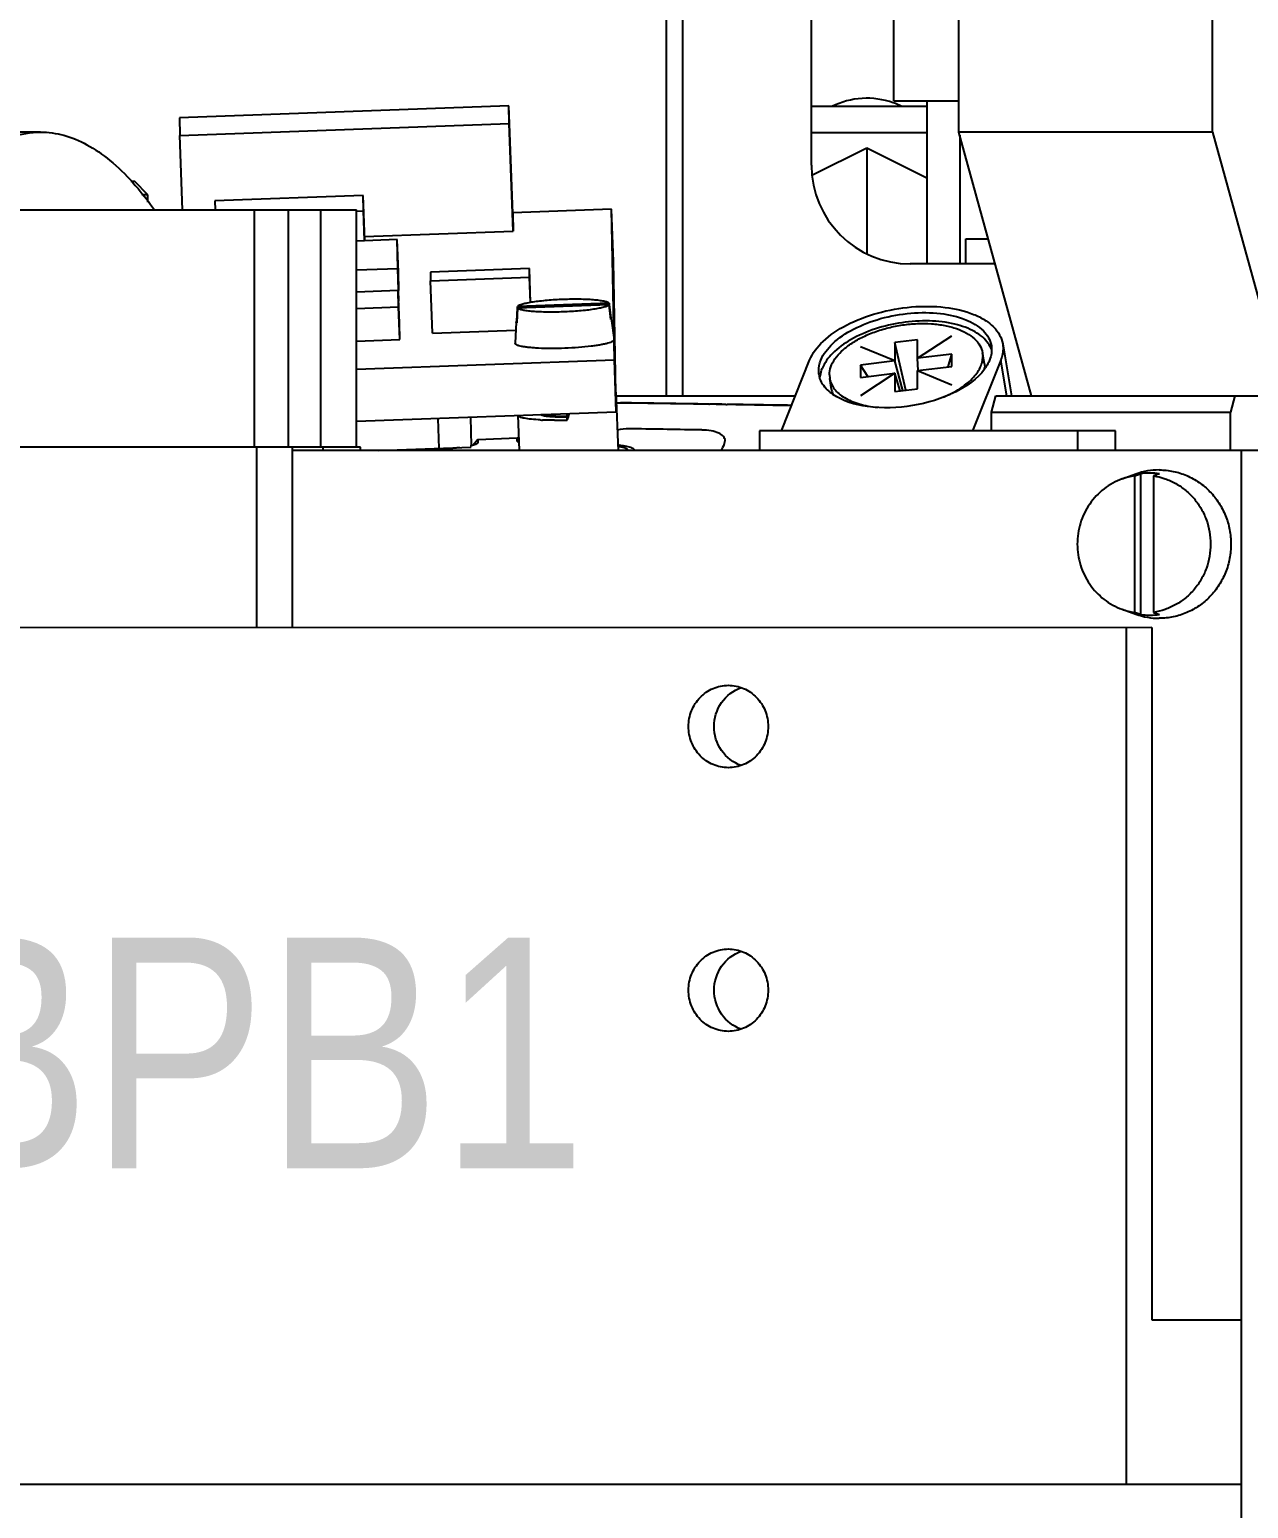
# Model space of a CAD drawing. Header units: millimetres. Extents: x 0 to 841, y 0 to 594.
# Drawn here: x 704.95 to 723.44, y 230.68 to 253.11 of the extents above; entities that cross this region are included whole.
import ezdxf

# ---------------------------------------------------------------- set-up
doc = ezdxf.new("R2010")
doc.units = ezdxf.units.MM
doc.header["$LTSCALE"] = 46.255
doc.layers.get('0').update_dxf_attribs({"linetype": 'CONTINUOUS'})
doc.layers.add('AXIS', color=7, linetype='CONTINUOUS')
doc.layers.add('COSMETIC', color=7, linetype='CONTINUOUS')
doc.styles.add('TEXTSTYLE_2', font='txt', dxfattribs={"width": 0.85})

msp = doc.modelspace()

# ---------------------------------------------------------------- linework, layer by layer
at = {"color": 7, "linetype": 'CONTINUOUS'}
for p, q in [((714.862, 247.555), (714.862, 281.805)), ((714.612, 247.555), (714.612, 281.555)), ((716.812, 251.055), (716.812, 271.955)), ((718.062, 252.03), (718.062, 258.53)), ((719.049, 251.555), (719.049, 257.555)), ((722.894, 251.555), (722.894, 257.555)), ((712.224, 251.954), (707.227, 251.773)), ((712.283, 250.32), (712.224, 251.954)), ((712.228, 251.685), (712.224, 251.954)), ((718.062, 252.03), (719.049, 252.03)), ((707.227, 251.773), (707.232, 251.505)), ((718.562, 251.942), (716.812, 251.942)), ((707.232, 251.505), (712.228, 251.685)), ((707.273, 250.374), (707.232, 251.505)), ((712.288, 250.051), (712.228, 251.685)), ((718.562, 251.542), (716.812, 251.542)), ((722.894, 251.555), (719.049, 251.555)), ((720.151, 247.555), (719.049, 251.555)), ((722.894, 251.555), (723.996, 247.555)), ((717.654, 251.313), (716.829, 250.9)), ((718.562, 250.859), (717.654, 251.313)), ((717.654, 251.313), (717.654, 249.708)), ((706.55, 250.805), (706.489, 250.805)), ((706.75, 250.605), (706.55, 250.805)), ((706.75, 250.605), (706.655, 250.605)), ((706.75, 250.491), (706.75, 250.605)), ((698.126, 250.374), (708.365, 250.374)), ((710.014, 250.594), (707.765, 250.513)), ((707.765, 250.513), (707.768, 250.374)), ((708.365, 246.774), (708.365, 250.374)), ((708.365, 250.374), (708.882, 250.374)), ((708.882, 246.774), (708.882, 250.374)), ((708.882, 250.374), (709.371, 250.374)), ((709.371, 246.774), (709.371, 250.374)), ((709.371, 250.374), (709.914, 250.374)), ((709.914, 246.774), (709.914, 250.374)), ((710.039, 249.907), (710.014, 250.594)), ((710.018, 250.359), (710.014, 250.594)), ((713.782, 250.387), (712.283, 250.333)), ((713.811, 249.595), (713.782, 250.387)), ((713.823, 248.102), (713.782, 250.387)), ((709.915, 250.355), (710.018, 250.359)), ((710.034, 249.907), (710.018, 250.359)), ((712.283, 250.32), (712.288, 250.051)), ((710.531, 249.925), (709.914, 249.903)), ((710.036, 249.97), (712.288, 250.051)), ((710.549, 249.43), (710.531, 249.925)), ((710.539, 249.488), (710.531, 249.925)), ((719.154, 249.934), (719.496, 249.934)), ((719.154, 249.555), (719.154, 249.934)), ((709.914, 249.466), (710.539, 249.488)), ((710.557, 248.993), (710.539, 249.488)), ((712.534, 249.487), (711.035, 249.433)), ((712.552, 248.971), (712.534, 249.487)), ((712.536, 249.353), (712.534, 249.487)), ((713.852, 247.31), (713.811, 249.595)), ((719.6, 249.555), (718.312, 249.555)), ((710.554, 249.152), (710.549, 249.43)), ((711.035, 249.433), (711.037, 249.299)), ((711.037, 249.299), (712.536, 249.353)), ((711.066, 248.507), (711.037, 249.299)), ((712.55, 248.97), (712.536, 249.353)), ((710.545, 249.152), (709.914, 249.129)), ((710.563, 248.657), (710.545, 249.152)), ((710.55, 248.903), (710.545, 249.152)), ((709.914, 248.88), (710.55, 248.903)), ((710.568, 248.408), (710.55, 248.903)), ((710.551, 248.993), (710.557, 248.993)), ((712.354, 248.884), (712.342, 248.66)), ((712.342, 248.687), (712.353, 248.884)), ((712.353, 248.884), (712.354, 248.91)), ((713.743, 248.96), (712.354, 248.91)), ((713.743, 248.933), (712.354, 248.884)), ((713.743, 248.96), (713.746, 248.934)), ((713.771, 248.711), (713.743, 248.933)), ((713.746, 248.934), (713.771, 248.738)), ((710.568, 248.408), (710.563, 248.657)), ((712.335, 248.673), (712.319, 248.351)), ((712.335, 248.673), (712.335, 248.674)), ((712.344, 248.687), (712.342, 248.687)), ((713.771, 248.738), (713.767, 248.738)), ((713.777, 248.726), (713.778, 248.725)), ((713.777, 248.726), (713.818, 248.406)), ((709.914, 248.385), (710.568, 248.408)), ((711.066, 248.507), (712.329, 248.552)), ((718.421, 248.404), (718.075, 248.362)), ((718.242, 247.639), (718.075, 248.362)), ((718.075, 248.362), (718.075, 248.083)), ((718.421, 248.125), (718.421, 248.404)), ((712.319, 248.351), (712.319, 248.35)), ((718.941, 248.188), (718.421, 248.125)), ((718.888, 247.996), (718.941, 248.188)), ((718.941, 248.002), (718.941, 248.188)), ((719.407, 248.206), (719.411, 248.152)), ((719.435, 248.038), (719.407, 248.206)), ((719.713, 248.344), (719.846, 247.555)), ((709.914, 247.961), (713.823, 248.102)), ((713.852, 247.31), (713.823, 248.102)), ((716.358, 247.025), (716.785, 248.095)), ((718.075, 248.083), (717.555, 248.021)), ((717.666, 247.848), (717.555, 248.021)), ((717.555, 248.021), (717.555, 247.835)), ((718.198, 247.633), (718.075, 248.083)), ((718.43, 247.94), (718.421, 248.125)), ((718.421, 247.939), (718.941, 248.002)), ((718.421, 247.66), (718.421, 247.939)), ((719.683, 248.095), (719.256, 247.025)), ((719.435, 248.038), (719.44, 247.984)), ((719.774, 247.555), (719.683, 248.095)), ((717.085, 247.871), (717.089, 247.816)), ((717.118, 247.649), (717.089, 247.817)), ((717.555, 247.835), (718.075, 247.897)), ((718.159, 247.629), (718.075, 247.897)), ((718.075, 247.897), (718.075, 247.618)), ((713.846, 247.612), (713.879, 246.721)), ((713.846, 247.555), (716.57, 247.555)), ((718.075, 247.618), (718.421, 247.66)), ((719.545, 247.305), (719.61, 247.555)), ((719.61, 247.555), (726.362, 247.555)), ((723.232, 247.555), (723.168, 247.305)), ((709.914, 247.168), (713.852, 247.31)), ((712.358, 247.261), (712.378, 246.725)), ((713.11, 247.187), (713.109, 247.246)), ((713.852, 247.45), (713.981, 247.448)), ((713.981, 247.448), (715.368, 247.427)), ((715.368, 247.427), (715.381, 247.427)), ((715.381, 247.427), (716.512, 247.41)), ((719.545, 247.305), (723.168, 247.305)), ((719.545, 247.025), (719.545, 247.305)), ((723.168, 246.725), (723.168, 247.305)), ((711.167, 246.758), (711.15, 247.212)), ((711.639, 247.227), (711.654, 246.799)), ((721.422, 247.025), (716.023, 247.025)), ((716.023, 247.025), (716.023, 246.725)), ((720.852, 246.725), (720.852, 247.025)), ((721.422, 246.725), (721.422, 247.025)), ((711.751, 246.893), (711.68, 246.807)), ((711.752, 246.846), (711.746, 246.835)), ((711.751, 246.893), (712.35, 246.915)), ((711.751, 246.893), (711.752, 246.846)), ((712.372, 246.892), (712.35, 246.915)), ((712.351, 246.867), (712.35, 246.915)), ((712.358, 246.856), (712.351, 246.867)), ((715.489, 246.816), (715.504, 246.876)), ((708.4, 246.774), (698.065, 246.774)), ((708.4, 244.038), (708.4, 246.774)), ((708.944, 246.774), (708.4, 246.774)), ((708.944, 244.038), (708.944, 246.774)), ((709.406, 246.774), (708.944, 246.774)), ((724.527, 246.725), (708.944, 246.724)), ((709.406, 246.724), (709.406, 246.774)), ((709.975, 246.774), (709.406, 246.774)), ((709.975, 246.724), (709.975, 246.774)), ((710.251, 246.724), (711.653, 246.775)), ((711.153, 246.744), (710.624, 246.724)), ((723.336, 225.725), (723.336, 246.725)), ((721.525, 246.294), (721.733, 246.369)), ((721.71, 246.341), (721.801, 246.372)), ((721.71, 246.341), (721.71, 244.27)), ((721.801, 246.372), (721.801, 244.239)), ((722.091, 246.372), (722, 246.341)), ((722, 246.341), (722, 244.27)), ((721.525, 244.316), (721.733, 244.242)), ((721.801, 244.239), (721.71, 244.27)), ((722, 244.27), (722.091, 244.239)), ((721.977, 244.038), (693.577, 244.037)), ((721.589, 231.038), (721.589, 244.038)), ((721.977, 244.038), (721.977, 233.538)), ((721.977, 233.538), (723.336, 233.538)), ((723.336, 231.038), (693.577, 231.037))]:
    msp.add_line(p, q, dxfattribs=at)
at = {"color": 2, "linetype": 'CONTINUOUS'}
msp.add_line((713.109, 247.234), (713.107, 247.283), dxfattribs=at)
at = {"color": 40, "linetype": 'CONTINUOUS'}
for p, q in [((713.852, 247.45), (713.917, 247.449)), ((715.258, 247.429), (715.268, 247.429)), ((715.515, 247.425), (715.534, 247.425))]:
    msp.add_line(p, q, dxfattribs=at)
at = {"color": 7, "linetype": 'CONTINUOUS'}
for centre, radius, start, end in [((717.678, 250.95), 1.115, 63.0092, 70.3975), ((718.312, 251.055), 1.5, 180, 270), ((718.853, 248.391), 0.726, 323.6613, 324.579), ((719.1, 247.984), 0.339, 356.0932, 359.9885), ((718.868, 248.38), 0.708, 324.5795, 325.4235), ((717.289, 247.936), 0.367, 189.5516, 193.8763), ((717.526, 248.135), 0.681, 230.1221, 235.1122), ((717.445, 247.704), 0.332, 189.6089, 202.314), ((713.022, 248.908), 1.664, 267.0711, 269.4135), ((713.028, 249.254), 2.01, 269.3447, 270.0029), ((713.027, 249.433), 2.189, 270.007, 271.0711), ((713.025, 249.549), 2.304, 271.0663, 272.0664), ((712.878, 250.64), 3.456, 267.0543, 267.6229), ((712.914, 252.571), 5.388, 270.018, 272.0821), ((711.454, 247.625), 0.85, 282.4821, 283.8478), ((713.639, 244.759), 2.065, 82.8686, 83.2241), ((722.42, 243.113), 7.859, 151.8836, 152.6099), ((721.856, 245.369), 0.983, 98.5419, 109.6809), ((722.088, 245.377), 1.053, 90.0139, 109.7009), ((721.946, 245.375), 1.007, 90.0069, 98.2815), ((721.946, 245.375), 1.007, 81.7185, 89.9931), ((721.856, 245.242), 0.983, 250.3191, 261.4581), ((722.088, 245.233), 1.053, 250.2991, 269.9861), ((721.946, 245.235), 1.007, 261.7185, 269.9931), ((721.946, 245.235), 1.007, 270.0069, 278.2815)]:
    msp.add_arc(centre, radius, start, end, dxfattribs=at)
for centre, major_axis, ratio, start_param, end_param in [((713.108, 247.288), (0.281, 0.863), 0.01516, -1.614582, -1.571421), ((713.108, 247.288), (0.675, 2.07), 0.01516, -1.614582, -1.567814), ((607.432, 232.056), (392.432, -2.311), 0.041374, 1.292988, 1.295751)]:
    msp.add_ellipse(centre, major_axis=major_axis, ratio=ratio, start_param=start_param, end_param=end_param, dxfattribs=at)
at = {"color": 40, "linetype": 'CONTINUOUS'}
for start_param, end_param in [(1.356308, 1.359803), (1.355637, 1.356282), (1.353036, 1.355588)]:
    msp.add_ellipse((631.636, 232.056), major_axis=(392.432, -2.311), ratio=0.041374, start_param=start_param, end_param=end_param, dxfattribs=at)
at = {"color": 7, "linetype": 'CONTINUOUS'}
for points, knots in [([(718.052, 252), (717.903, 252.054), (717.579, 252.099), (717.264, 252.015), (717.123, 251.943)], [0, 0, 0, 0, 0.501984, 1, 1, 1, 1]), ([(713.743, 248.96), (713.739, 248.963), (713.73, 248.969), (713.712, 248.976), (713.69, 248.983), (713.65, 248.992), (713.589, 249.002), (713.503, 249.011), (713.403, 249.017), (713.291, 249.02), (713.172, 249.02), (713.008, 249.016), (712.847, 249.006), (712.694, 248.991), (712.594, 248.978), (712.508, 248.963), (712.446, 248.949), (712.407, 248.937), (712.384, 248.929), (712.367, 248.92), (712.358, 248.914), (712.354, 248.91)], [0, 0, 0, 0, 0.009983, 0.023234, 0.039902, 0.05998, 0.109954, 0.1719, 0.244006, 0.324079, 0.409645, 0.498044, 0.672296, 0.752736, 0.825339, 0.887892, 0.938562, 0.959009, 0.976052, 0.989675, 1, 1, 1, 1]), ([(713.743, 248.933), (713.739, 248.93), (713.73, 248.923), (713.713, 248.915), (713.69, 248.906), (713.65, 248.894), (713.589, 248.88), (713.503, 248.866), (713.403, 248.852), (713.25, 248.837), (713.089, 248.828), (712.925, 248.824), (712.806, 248.824), (712.694, 248.827), (712.594, 248.833), (712.508, 248.842), (712.446, 248.851), (712.407, 248.86), (712.384, 248.867), (712.367, 248.875), (712.358, 248.88), (712.354, 248.884)], [0, 0, 0, 0, 0.010325, 0.023948, 0.040991, 0.061438, 0.112108, 0.174661, 0.247264, 0.327704, 0.501956, 0.590355, 0.675921, 0.755994, 0.8281, 0.890046, 0.94002, 0.960098, 0.976766, 0.990017, 1, 1, 1, 1]), ([(716.785, 248.095), (716.828, 248.203), (716.996, 248.415), (717.357, 248.652), (717.817, 248.827), (718.324, 248.918), (718.821, 248.915), (719.198, 248.832), (719.44, 248.713), (719.577, 248.607), (719.672, 248.484), (719.705, 248.39), (719.713, 248.344)], [0, 0, 0, 0, 0.10186, 0.22907, 0.375816, 0.530278, 0.678727, 0.808902, 0.864856, 0.914474, 0.958789, 1, 1, 1, 1]), ([(716.954, 248.095), (716.992, 248.19), (717.141, 248.378), (717.46, 248.587), (717.866, 248.741), (718.314, 248.822), (718.753, 248.82), (719.133, 248.735), (719.421, 248.575), (719.527, 248.399), (719.541, 248.315)], [0, 0, 0, 0, 0.102017, 0.229422, 0.376395, 0.531096, 0.679776, 0.810159, 0.915364, 1, 1, 1, 1]), ([(712.335, 248.674), (712.335, 248.675), (712.336, 248.68), (712.34, 248.684), (712.342, 248.687)], [0, 0, 0, 0, 0.218607, 1, 1, 1, 1]), ([(712.342, 248.66), (712.342, 248.661), (712.339, 248.663), (712.337, 248.666), (712.336, 248.669)], [0, 0, 0, 0, 0.281268, 1, 1, 1, 1]), ([(713.771, 248.738), (713.772, 248.737), (713.775, 248.734), (713.777, 248.73), (713.777, 248.726)], [0, 0, 0, 0, 0.289533, 1, 1, 1, 1]), ([(713.778, 248.725), (713.778, 248.724), (713.777, 248.718), (713.773, 248.714), (713.771, 248.711)], [0, 0, 0, 0, 0.218755, 1, 1, 1, 1]), ([(719.495, 248.349), (719.444, 248.422), (719.282, 248.551), (718.97, 248.66), (718.59, 248.703), (718.049, 248.666), (717.531, 248.506), (717.138, 248.227), (717.01, 248.056), (716.975, 247.969)], [0, 0, 0, 0, 0.093749, 0.20989, 0.346091, 0.49418, 0.781515, 0.90206, 1, 1, 1, 1]), ([(717.085, 247.871), (717.085, 247.912), (717.101, 247.999), (717.168, 248.122), (717.272, 248.24), (717.41, 248.349), (717.578, 248.445), (717.769, 248.527), (717.978, 248.59), (718.196, 248.633), (718.416, 248.653), (718.629, 248.651), (718.83, 248.627), (719.01, 248.58), (719.163, 248.513), (719.285, 248.428), (719.371, 248.325), (719.4, 248.245), (719.407, 248.206)], [0, 0, 0, 0, 0.043454, 0.091867, 0.146994, 0.209229, 0.277978, 0.35198, 0.429532, 0.508674, 0.587338, 0.663484, 0.735254, 0.801122, 0.860102, 0.912011, 0.957827, 1, 1, 1, 1]), ([(713.818, 248.404), (713.818, 248.402), (713.816, 248.397), (713.812, 248.39), (713.804, 248.384), (713.789, 248.375), (713.762, 248.363), (713.723, 248.351), (713.673, 248.339), (713.613, 248.327), (713.545, 248.316), (713.497, 248.31), (713.472, 248.307)], [0, 0, 0, 0, 0.017762, 0.038991, 0.065611, 0.098553, 0.184766, 0.298546, 0.438979, 0.604317, 0.792244, 1, 1, 1, 1]), ([(712.671, 248.277), (712.645, 248.279), (712.596, 248.282), (712.527, 248.288), (712.467, 248.295), (712.416, 248.304), (712.38, 248.312), (712.357, 248.32), (712.343, 248.325), (712.333, 248.331), (712.325, 248.337), (712.32, 248.344), (712.319, 248.348), (712.319, 248.35)], [0, 0, 0, 0, 0.209121, 0.398054, 0.563969, 0.7045, 0.817874, 0.864075, 0.903266, 0.935633, 0.961653, 0.982388, 1, 1, 1, 1]), ([(713.472, 248.307), (713.408, 248.299), (713.275, 248.286), (713.072, 248.275), (712.869, 248.271), (712.735, 248.274), (712.671, 248.277)], [0, 0, 0, 0, 0.239916, 0.499984, 0.760061, 1, 1, 1, 1]), ([(718.814, 247.534), (718.899, 247.57), (719.055, 247.649), (719.223, 247.78), (719.321, 247.894), (719.372, 247.979), (719.404, 248.065), (719.411, 248.123), (719.411, 248.152)], [0, 0, 0, 0, 0.30834, 0.578474, 0.697655, 0.806472, 0.906398, 1, 1, 1, 1]), ([(719.544, 248.221), (719.542, 248.189), (719.533, 248.146), (719.518, 248.106), (719.514, 248.095)], [0, 0, 0, 0, 0.741331, 1, 1, 1, 1]), ([(719.713, 248.344), (719.717, 248.324), (719.725, 248.24), (719.706, 248.154), (719.683, 248.095)], [0, 0, 0, 0, 0.242177, 1, 1, 1, 1]), ([(716.927, 247.876), (716.924, 247.893), (716.917, 247.967), (716.933, 248.043), (716.954, 248.095)], [0, 0, 0, 0, 0.242175, 1, 1, 1, 1]), ([(716.944, 247.837), (716.945, 247.848), (716.95, 247.893), (716.963, 247.937), (716.975, 247.969)], [0, 0, 0, 0, 0.242581, 1, 1, 1, 1]), ([(719.438, 247.96), (719.328, 247.811), (718.972, 247.565), (718.351, 247.378), (717.704, 247.354), (717.288, 247.471), (717.137, 247.577)], [0, 0, 0, 0, 0.2241, 0.500489, 0.77659, 1, 1, 1, 1]), ([(719.514, 248.095), (719.51, 248.085), (719.492, 248.045), (719.47, 248.006), (719.45, 247.978)], [0, 0, 0, 0, 0.240071, 1, 1, 1, 1]), ([(717.09, 247.613), (717.079, 247.622), (717.038, 247.658), (717.003, 247.701), (716.982, 247.734)], [0, 0, 0, 0, 0.26281, 1, 1, 1, 1]), ([(717.089, 247.816), (717.094, 247.788), (717.112, 247.732), (717.159, 247.654), (717.228, 247.584), (717.315, 247.523), (717.419, 247.471), (717.584, 247.412), (717.719, 247.389), (717.812, 247.38)], [0, 0, 0, 0, 0.094732, 0.193883, 0.301066, 0.418603, 0.547593, 0.688117, 1, 1, 1, 1]), ([(712.7, 247.189), (712.655, 247.191), (712.575, 247.197), (712.469, 247.211), (712.402, 247.227), (712.364, 247.244), (712.359, 247.256)], [0, 0, 0, 0, 0.385627, 0.688272, 0.893666, 1, 1, 1, 1]), ([(712.937, 247.247), (712.905, 247.248), (712.864, 247.251), (712.818, 247.261), (712.802, 247.267), (712.798, 247.271)], [0, 0, 0, 0, 0.662314, 0.875034, 1, 1, 1, 1]), ([(712.916, 247.184), (712.9, 247.184), (712.84, 247.184), (712.779, 247.185), (712.734, 247.187)], [0, 0, 0, 0, 0.259062, 1, 1, 1, 1]), ([(714.105, 247.055), (714.085, 247.055), (714.005, 247.054), (713.926, 247.046), (713.866, 247.034)], [0, 0, 0, 0, 0.245008, 1, 1, 1, 1]), ([(715.504, 246.876), (715.503, 246.898), (715.479, 246.95), (715.398, 246.997), (715.284, 247.028), (715.196, 247.036), (715.148, 247.036)], [0, 0, 0, 0, 0.161981, 0.373096, 0.655676, 1, 1, 1, 1]), ([(711.746, 246.835), (711.738, 246.826), (711.708, 246.813), (711.677, 246.804), (711.658, 246.799)], [0, 0, 0, 0, 0.374108, 1, 1, 1, 1]), ([(714.02, 246.743), (714.007, 246.755), (713.96, 246.771), (713.914, 246.781), (713.884, 246.787)], [0, 0, 0, 0, 0.373575, 1, 1, 1, 1]), ([(713.896, 246.807), (713.908, 246.806), (713.953, 246.8), (713.998, 246.792), (714.029, 246.784)], [0, 0, 0, 0, 0.283709, 1, 1, 1, 1]), ([(714.029, 246.784), (714.055, 246.778), (714.089, 246.77), (714.128, 246.743), (714.129, 246.73)], [0, 0, 0, 0, 0.669138, 1, 1, 1, 1]), ([(711.479, 246.768), (711.454, 246.765), (711.346, 246.753), (711.237, 246.747), (711.153, 246.744)], [0, 0, 0, 0, 0.231858, 1, 1, 1, 1]), ([(722, 246.341), (722.059, 246.332), (722.177, 246.303), (722.343, 246.228), (722.494, 246.123), (722.624, 245.993), (722.729, 245.841), (722.833, 245.616), (722.887, 245.305), (722.833, 244.994), (722.729, 244.769), (722.624, 244.617), (722.494, 244.487), (722.343, 244.383), (722.177, 244.308), (722.059, 244.279), (722, 244.27)], [0, 0, 0, 0, 0.061482, 0.123195, 0.185237, 0.247654, 0.310451, 0.373582, 0.5, 0.626418, 0.689549, 0.752346, 0.814763, 0.876805, 0.938518, 1, 1, 1, 1]), ([(722.088, 246.43), (722.159, 246.43), (722.302, 246.416), (722.507, 246.351), (722.696, 246.246), (722.862, 246.105), (722.998, 245.934), (723.099, 245.738), (723.161, 245.526), (723.182, 245.305), (723.161, 245.085), (723.099, 244.872), (722.998, 244.677), (722.862, 244.505), (722.696, 244.364), (722.507, 244.259), (722.302, 244.195), (722.159, 244.18), (722.088, 244.18)], [0, 0, 0, 0, 0.061435, 0.123031, 0.184931, 0.247224, 0.30994, 0.373043, 0.436442, 0.5, 0.563558, 0.626957, 0.69006, 0.752776, 0.815069, 0.876969, 0.938565, 1, 1, 1, 1]), ([(721.525, 246.294), (721.476, 246.277), (721.38, 246.233), (721.247, 246.146), (721.129, 246.039), (720.995, 245.873), (720.877, 245.628), (720.828, 245.305), (720.877, 244.982), (720.995, 244.738), (721.129, 244.571), (721.247, 244.464), (721.38, 244.377), (721.476, 244.334), (721.525, 244.316)], [0, 0, 0, 0, 0.061579, 0.12344, 0.185622, 0.248136, 0.373692, 0.5, 0.626308, 0.751864, 0.814378, 0.87656, 0.938421, 1, 1, 1, 1])]:
    msp.add_open_spline(points, degree=3, knots=knots, dxfattribs=at)
for points in [[(712.336, 248.669), (712.336, 248.67), (712.335, 248.672), (712.335, 248.673)], [(719.546, 248.25), (719.534, 248.285), (719.516, 248.319), (719.495, 248.349)], [(719.541, 248.315), (719.546, 248.284), (719.547, 248.252), (719.544, 248.221)], [(716.982, 247.734), (716.96, 247.769), (716.943, 247.808), (716.933, 247.848)], [(712.371, 246.848), (712.366, 246.85), (712.361, 246.853), (712.357, 246.856)], [(714.029, 246.725), (714.029, 246.731), (714.025, 246.738), (714.02, 246.743)]]:
    msp.add_open_spline(points, degree=3, dxfattribs=at)
at = {"color": 2, "linetype": 'CONTINUOUS'}
for points, knots in [([(713.005, 247.232), (712.996, 247.232), (712.982, 247.233), (712.963, 247.233), (712.952, 247.233), (712.943, 247.233), (712.937, 247.233), (712.933, 247.233), (712.93, 247.233), (712.928, 247.233), (712.926, 247.234), (712.919, 247.234), (712.91, 247.234), (712.897, 247.235), (712.886, 247.236), (712.877, 247.236), (712.872, 247.236), (712.868, 247.236), (712.865, 247.237), (712.863, 247.237), (712.861, 247.237), (712.858, 247.237), (712.853, 247.237), (712.848, 247.238), (712.842, 247.239), (712.835, 247.239), (712.828, 247.24), (712.82, 247.241), (712.815, 247.241), (712.81, 247.241), (712.807, 247.242), (712.805, 247.242), (712.804, 247.242), (712.803, 247.242), (712.801, 247.242), (712.799, 247.243), (712.795, 247.243), (712.791, 247.244), (712.785, 247.245), (712.78, 247.246), (712.774, 247.247), (712.769, 247.248), (712.765, 247.248), (712.762, 247.249), (712.76, 247.249), (712.759, 247.249), (712.758, 247.249), (712.758, 247.249), (712.757, 247.25), (712.755, 247.25), (712.753, 247.251), (712.751, 247.251), (712.747, 247.252), (712.742, 247.254), (712.737, 247.255), (712.733, 247.256), (712.731, 247.257), (712.729, 247.258), (712.727, 247.258), (712.727, 247.258), (712.726, 247.258), (712.726, 247.258), (712.726, 247.259), (712.725, 247.259), (712.724, 247.26), (712.722, 247.261), (712.721, 247.262), (712.719, 247.263), (712.715, 247.265), (712.712, 247.267), (712.71, 247.268)], [0, 0, 0, 0, 0.0625, 0.09375, 0.125, 0.140625, 0.15625, 0.164062, 0.167969, 0.171875, 0.179688, 0.1875, 0.21875, 0.25, 0.28125, 0.296875, 0.3125, 0.320312, 0.328125, 0.332031, 0.335938, 0.34375, 0.359375, 0.375, 0.390625, 0.40625, 0.4375, 0.453125, 0.46875, 0.484375, 0.492188, 0.496094, 0.5, 0.503906, 0.507812, 0.515625, 0.53125, 0.546875, 0.5625, 0.59375, 0.609375, 0.625, 0.640625, 0.65625, 0.660156, 0.664062, 0.666016, 0.667969, 0.671875, 0.679688, 0.6875, 0.703125, 0.71875, 0.75, 0.78125, 0.796875, 0.8125, 0.820312, 0.828125, 0.832031, 0.833984, 0.835938, 0.839844, 0.84375, 0.859375, 0.875, 0.890625, 0.90625, 0.9375, 1, 1, 1, 1]), ([(713.109, 247.234), (713.107, 247.234), (713.102, 247.234), (713.097, 247.234), (713.093, 247.234), (713.09, 247.234), (713.086, 247.233), (713.083, 247.233), (713.08, 247.233), (713.076, 247.233), (713.073, 247.233), (713.069, 247.233), (713.065, 247.233), (713.06, 247.233), (713.057, 247.233), (713.054, 247.233), (713.049, 247.233), (713.045, 247.233), (713.04, 247.232), (713.037, 247.232), (713.034, 247.232), (713.031, 247.232), (713.028, 247.232), (713.025, 247.232), (713.022, 247.232), (713.017, 247.232), (713.012, 247.232), (713.007, 247.232), (713.005, 247.232)], [0, 0, 0, 0, 0.0625, 0.125, 0.15625, 0.1875, 0.21875, 0.25, 0.28125, 0.3125, 0.34375, 0.375, 0.4375, 0.46875, 0.5, 0.53125, 0.5625, 0.625, 0.65625, 0.6875, 0.71875, 0.75, 0.78125, 0.8125, 0.84375, 0.875, 0.9375, 1, 1, 1, 1])]:
    msp.add_open_spline(points, degree=3, knots=knots, dxfattribs=at)
at = {"layer": 'AXIS', "color": 7, "linetype": 'CONTINUOUS'}
for p, q in [((718.562, 252.03), (718.562, 249.555)), ((705.12, 251.555), (701.256, 251.555)), ((719.062, 251.508), (719.062, 249.555))]:
    msp.add_line(p, q, dxfattribs=at)
for points, knots in [([(703.392, 250.377), (703.52, 250.557), (703.778, 250.878), (704.209, 251.261), (704.657, 251.499), (704.971, 251.555), (705.12, 251.555)], [0, 0, 0, 0, 0.305929, 0.567539, 0.793868, 1, 1, 1, 1]), ([(705.12, 251.555), (705.239, 251.555), (705.485, 251.521), (705.844, 251.37), (706.195, 251.124), (706.409, 250.913), (706.515, 250.795)], [0, 0, 0, 0, 0.218079, 0.450291, 0.70821, 1, 1, 1, 1]), ([(706.515, 250.795), (706.544, 250.763), (706.66, 250.629), (706.769, 250.488), (706.847, 250.377)], [0, 0, 0, 0, 0.238796, 1, 1, 1, 1]), ([(714.948, 242.538), (714.948, 242.619), (714.979, 242.782), (715.113, 242.99), (715.313, 243.13), (715.473, 243.163), (715.552, 243.163)], [0, 0, 0, 0, 0.254016, 0.505661, 0.754016, 1, 1, 1, 1]), ([(715.336, 242.538), (715.336, 242.664), (715.413, 242.922), (715.627, 243.087), (715.744, 243.129)], [0, 0, 0, 0, 0.504716, 1, 1, 1, 1]), ([(715.552, 243.163), (715.631, 243.163), (715.79, 243.13), (715.991, 242.99), (716.125, 242.782), (716.156, 242.619), (716.156, 242.538)], [0, 0, 0, 0, 0.245984, 0.494339, 0.745984, 1, 1, 1, 1]), ([(715.552, 241.913), (715.473, 241.913), (715.313, 241.946), (715.113, 242.085), (714.979, 242.293), (714.948, 242.456), (714.948, 242.538)], [0, 0, 0, 0, 0.245984, 0.494339, 0.745984, 1, 1, 1, 1]), ([(715.744, 241.946), (715.627, 241.988), (715.413, 242.153), (715.336, 242.411), (715.336, 242.538)], [0, 0, 0, 0, 0.495284, 1, 1, 1, 1]), ([(716.156, 242.538), (716.156, 242.456), (716.125, 242.293), (715.991, 242.085), (715.79, 241.946), (715.631, 241.913), (715.552, 241.913)], [0, 0, 0, 0, 0.254016, 0.505661, 0.754016, 1, 1, 1, 1]), ([(714.948, 238.538), (714.948, 238.619), (714.979, 238.782), (715.113, 238.99), (715.314, 239.13), (715.473, 239.163), (715.552, 239.163)], [0, 0, 0, 0, 0.254016, 0.505661, 0.754016, 1, 1, 1, 1]), ([(715.552, 239.163), (715.631, 239.163), (715.79, 239.13), (715.991, 238.99), (716.125, 238.782), (716.156, 238.619), (716.156, 238.538)], [0, 0, 0, 0, 0.245984, 0.494339, 0.745984, 1, 1, 1, 1]), ([(715.337, 238.538), (715.337, 238.664), (715.413, 238.922), (715.627, 239.087), (715.744, 239.129)], [0, 0, 0, 0, 0.504716, 1, 1, 1, 1]), ([(715.552, 237.913), (715.473, 237.913), (715.314, 237.946), (715.113, 238.085), (714.979, 238.293), (714.948, 238.456), (714.948, 238.538)], [0, 0, 0, 0, 0.245984, 0.494339, 0.745984, 1, 1, 1, 1]), ([(715.744, 237.946), (715.627, 237.988), (715.413, 238.153), (715.337, 238.411), (715.337, 238.538)], [0, 0, 0, 0, 0.495284, 1, 1, 1, 1]), ([(716.156, 238.538), (716.156, 238.456), (716.125, 238.293), (715.991, 238.085), (715.79, 237.946), (715.631, 237.913), (715.552, 237.913)], [0, 0, 0, 0, 0.254016, 0.505661, 0.754016, 1, 1, 1, 1])]:
    msp.add_open_spline(points, degree=3, knots=knots, dxfattribs=at)
at = {"layer": 'COSMETIC', "color": 7, "linetype": 'CONTINUOUS'}
for p, q in [((718.421, 248.125), (718.941, 248.467)), ((718.075, 248.083), (717.555, 248.3)), ((718.421, 247.939), (718.941, 247.723)), ((718.075, 247.897), (717.555, 247.556))]:
    msp.add_line(p, q, dxfattribs=at)

# ---------------------------------------------------------------- texts
at = {"color": 2, "linetype": 'CONTINUOUS', "insert": (701.012, 239.337), "char_height": 3.5, "width": 18.22188, "attachment_point": 1, "line_spacing_factor": 0.9, "style": 'TEXTSTYLE_2'}
msp.add_mtext('2BPB1', dxfattribs=at)

doc.saveas('drawing.dxf')
